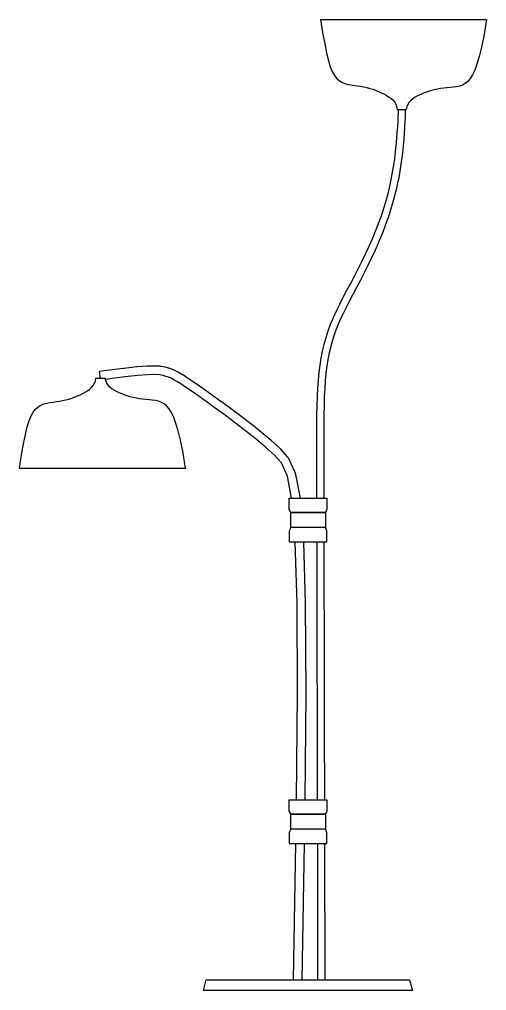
# Model space of a CAD drawing. Extents: x 1527 to 1615, y -211 to -28.
import ezdxf

# ---------------------------------------------------------------- set-up
doc = ezdxf.new("R2010")
doc.units = 0
doc.layers.get('0').update_dxf_attribs({"linetype": 'CONTINUOUS'})

# ---------------------------------------------------------------- blocks, each defined once
blk = doc.blocks.new('A$C48C76EFE')
for p, q in [((-50.45, 166.31), (-19.18, 166.31)), ((-92.13, 100.02), (-91.95, 98.81)), ((-107.15, 81.87), (-75.88, 81.87))]:
    blk.add_line(p, q)
for points in [[(-50.45, 166.31), (-50.05, 163.82), (-49.67, 161.73), (-49.32, 159.98), (-48.97, 158.55), (-48.61, 157.4), (-48.24, 156.48), (-47.84, 155.76), (-47.41, 155.21), (-46.94, 154.79), (-46.42, 154.47), (-45.88, 154.24), (-45.31, 154.08), (-44.72, 153.96), (-44.12, 153.88), (-43.52, 153.81), (-42.91, 153.73), (-42.32, 153.62), (-41.74, 153.49), (-41.17, 153.33), (-40.61, 153.15), (-40.07, 152.96), (-39.54, 152.74), (-39.03, 152.51), (-38.54, 152.28), (-38.06, 152.03), (-37.62, 151.76), (-37.21, 151.47), (-36.85, 151.14), (-36.54, 150.78), (-36.3, 150.36), (-36.13, 149.9), (-36.04, 149.37)], [(-19.18, 166.31), (-19.67, 163.13), (-20.14, 161.05), (-20.57, 159.32), (-20.99, 157.91), (-21.4, 156.77), (-21.81, 155.87), (-22.24, 155.18), (-22.69, 154.64), (-23.19, 154.24), (-23.71, 153.95), (-24.27, 153.75), (-24.85, 153.61), (-25.44, 153.52), (-26.04, 153.47), (-26.65, 153.42), (-27.25, 153.37), (-27.85, 153.29), (-28.44, 153.18), (-29.02, 153.05), (-29.58, 152.9), (-30.13, 152.73), (-30.67, 152.54), (-31.19, 152.34), (-31.69, 152.12), (-32.18, 151.89), (-32.63, 151.64), (-33.06, 151.37), (-33.43, 151.06), (-33.76, 150.71), (-34.02, 150.31), (-34.21, 149.85), (-34.31, 149.37)], [(-35.85, 149.37), (-35.86, 148.75), (-35.88, 147.98), (-35.92, 147.1), (-35.97, 146.1), (-36.05, 145.02), (-36.14, 143.86), (-36.25, 142.65), (-36.38, 141.4), (-36.54, 140.13), (-36.72, 138.84), (-36.94, 137.53), (-37.18, 136.2), (-37.47, 134.85), (-37.8, 133.48), (-38.17, 132.1), (-38.59, 130.7), (-39.06, 129.28), (-39.58, 127.85), (-40.14, 126.41), (-40.74, 124.97), (-41.37, 123.54), (-42.03, 122.11), (-42.71, 120.7), (-43.41, 119.31), (-44.12, 117.94), (-44.83, 116.59), (-45.53, 115.27), (-46.22, 113.96), (-46.88, 112.67), (-47.5, 111.39), (-48.08, 110.13), (-48.61, 108.87), (-49.08, 107.63), (-49.48, 106.38), (-49.83, 105.12), (-50.13, 103.85), (-50.39, 102.55), (-50.6, 101.22), (-50.77, 99.84), (-50.9, 98.42), (-51.01, 96.93), (-51.09, 95.36), (-51.14, 93.67), (-51.18, 91.85), (-51.2, 89.86), (-51.2, 87.68), (-51.2, 85.29), (-51.2, 82.66), (-51.19, 79.63), (-51.18, 76.18)], [(-36.04, 149.37), (-34.31, 149.37)], [(-107.15, 81.87), (-106.75, 84.35), (-106.38, 86.45), (-106.02, 88.19), (-105.67, 89.62), (-105.31, 90.78), (-104.94, 91.69), (-104.55, 92.41), (-104.11, 92.96), (-103.64, 93.39), (-103.13, 93.7), (-102.58, 93.93), (-102.01, 94.09), (-101.42, 94.21), (-100.82, 94.29), (-100.22, 94.36), (-99.62, 94.45), (-99.02, 94.55), (-98.44, 94.69), (-97.87, 94.84), (-97.31, 95.02), (-96.77, 95.22), (-96.24, 95.43), (-95.73, 95.66), (-95.24, 95.9), (-94.77, 96.15), (-94.32, 96.41), (-93.91, 96.71), (-93.55, 97.03), (-93.24, 97.4), (-93, 97.81), (-92.83, 98.28), (-92.74, 98.81)], [(-92.74, 98.81), (-91.01, 98.81)], [(-75.88, 81.87), (-76.37, 85.05), (-76.84, 87.12), (-77.27, 88.85), (-77.69, 90.26), (-78.1, 91.4), (-78.51, 92.3), (-78.94, 93), (-79.4, 93.53), (-79.89, 93.93), (-80.42, 94.22), (-80.97, 94.43), (-81.55, 94.56), (-82.14, 94.65), (-82.75, 94.71), (-83.35, 94.75), (-83.96, 94.81), (-84.55, 94.89), (-85.14, 94.99), (-85.72, 95.12), (-86.28, 95.27), (-86.84, 95.44), (-87.37, 95.63), (-87.89, 95.84), (-88.4, 96.05), (-88.88, 96.28), (-89.34, 96.53), (-89.76, 96.8), (-90.14, 97.11), (-90.46, 97.46), (-90.72, 97.86), (-90.91, 98.32), (-91.01, 98.81)], [(-55.91, 76.18), (-56.7, 80.33), (-57.83, 82.83), (-59.2, 84.37), (-60.81, 85.81), (-62.6, 87.31), (-64.5, 88.83), (-66.45, 90.34), (-68.4, 91.79), (-70.27, 93.16), (-72.01, 94.4), (-73.54, 95.49), (-74.83, 96.38), (-75.89, 97.11), (-76.76, 97.69), (-77.48, 98.14), (-78.08, 98.48), (-78.6, 98.75), (-79.08, 98.95), (-79.56, 99.12), (-80.07, 99.27), (-80.74, 99.38), (-81.68, 99.44), (-83.01, 99.41), (-84.85, 99.28), (-87.32, 99.02), (-90.55, 98.6), (-90.96, 98.54)], [(-54.99, 19.4), (-54.81, 39.4), (-54.88, 56.39), (-55.22, 67.95)], [(-51.17, 67.95), (-51.15, 61.16), (-51.13, 49.27), (-51.09, 33.22), (-51.07, 19.4)], [(-49.81, 67.95), (-49.8, 61.18), (-49.78, 49.29), (-49.74, 33.24), (-49.71, 19.4)], [(-55.52, -14.48), (-55.1, 11.17)], [(-51.05, 11.17), (-51, -14.48)], [(-49.7, 11.17), (-49.64, -14.46)]]:
    blk.add_lwpolyline(points)
for points in [[(-34.5, 149.37), (-34.51, 148.75, -0.004248), (-34.51, 148.72), (-34.53, 147.96, -0.00344), (-34.53, 147.93), (-34.57, 147.05, -0.003115), (-34.57, 147.03), (-34.62, 146.03, -0.003035), (-34.63, 146.01), (-34.7, 144.93, -0.00311), (-34.7, 144.91), (-34.79, 143.75, -0.003302), (-34.79, 143.73), (-34.9, 142.52, -0.003604), (-34.91, 142.49), (-35.04, 141.25, -0.004037), (-35.04, 141.22), (-35.2, 139.95, -0.004591), (-35.2, 139.92), (-35.39, 138.63, -0.005135), (-35.39, 138.59), (-35.61, 137.28, -0.005644), (-35.61, 137.25), (-35.86, 135.92, -0.006116), (-35.87, 135.88), (-36.15, 134.53, -0.00655), (-36.16, 134.49), (-36.49, 133.12, -0.006945), (-36.5, 133.08), (-36.87, 131.69, -0.007297), (-36.88, 131.65), (-37.31, 130.25, -0.007415), (-37.32, 130.2), (-37.79, 128.78, -0.006791), (-37.81, 128.74), (-38.33, 127.31, -0.006085), (-38.34, 127.27), (-38.9, 125.84, -0.005479), (-38.92, 125.8), (-39.52, 124.36, -0.004956), (-39.53, 124.34), (-40.16, 122.9, -0.004503), (-40.17, 122.87), (-40.83, 121.45, -0.004109), (-40.84, 121.42), (-41.52, 120.01, -0.003764), (-41.53, 119.99), (-42.23, 118.6, -0.003271), (-42.24, 118.58), (-42.95, 117.21, -0.00202), (-42.95, 117.2), (-43.66, 115.85, -0.000537), (-43.67, 115.85), (-44.37, 114.53), (-45.05, 113.23), (-45.7, 111.96), (-46.31, 110.71), (-46.87, 109.49), (-47.37, 108.29), (-47.82, 107.11), (-48.2, 105.92), (-48.53, 104.73), (-48.82, 103.53), (-49.06, 102.29), (-49.26, 101.01), (-49.42, 99.68), (-49.56, 98.3), (-49.66, 96.85), (-49.74, 95.31), (-49.79, 93.64), (-49.82, 91.84), (-49.84, 89.87), (-49.85, 87.7), (-49.85, 85.31), (-49.84, 82.68), (-49.84, 79.65), (-49.83, 76.18)], [(-54.25, 76.18), (-55.1, 80.64, 0.058259), (-55.22, 81), (-56.34, 83.5, 0.077124), (-56.62, 83.92), (-57.99, 85.45, 0.027134), (-58.11, 85.58), (-59.72, 87.02, 0.008344), (-59.76, 87.06), (-61.55, 88.56, 0.006053), (-61.58, 88.58), (-63.48, 90.1, 0.004567), (-63.51, 90.12), (-65.46, 91.63, 0.003544), (-65.48, 91.64), (-67.42, 93.09, 0.002797), (-67.44, 93.11), (-69.31, 94.47, 0.002217), (-69.32, 94.48), (-71.06, 95.72, 0.001723), (-71.07, 95.73), (-72.6, 96.81, 0.001467), (-72.61, 96.82), (-73.9, 97.72, 0.002298), (-73.91, 97.73), (-74.97, 98.45, 0.003907), (-74.99, 98.47), (-75.86, 99.04, 0.006291), (-75.9, 99.07), (-76.62, 99.52, 0.009523), (-76.67, 99.55), (-77.27, 99.89, 0.013153), (-77.35, 99.93), (-77.87, 100.2, 0.015707), (-77.96, 100.24), (-78.44, 100.45, 0.015082), (-78.53, 100.48), (-79, 100.65, 0.015966), (-79.1, 100.68), (-79.62, 100.83, 0.028312), (-79.8, 100.88), (-80.47, 100.99, 0.02764), (-80.64, 101.01), (-81.58, 101.06, 0.019689), (-81.71, 101.07), (-83.04, 101.04, 0.012795), (-83.12, 101.03), (-84.97, 100.9, 0.008278), (-85.02, 100.9), (-87.49, 100.63, 0.005488), (-87.53, 100.63), (-90.76, 100.22, 0.003755), (-90.78, 100.21), (-92.13, 100.02)], [(-53.36, 19.4), (-53.18, 39.38, 0.003275), (-53.18, 39.4), (-53.25, 56.4, 0.006247), (-53.25, 56.44), (-53.59, 67.95, 0.012674)], [(-53.89, -14.51), (-53.47, 11.17, 0.00179)]]:
    blk.add_lwpolyline(points, format="xyb")
for points in [[(-56.34, 76.18), (-49.25, 76.18), (-49.25, 74.1), (-49.53, 73.47), (-56.06, 73.47), (-56.34, 74.07)], [(-56.06, 73.47), (-49.53, 73.47), (-49.53, 70.66), (-56.06, 70.66)], [(-56.34, 67.95), (-49.25, 67.95), (-49.25, 70.03), (-49.53, 70.66), (-56.06, 70.66), (-56.34, 70.06)], [(-56.34, 19.4), (-49.25, 19.4), (-49.25, 17.31), (-49.53, 16.69), (-56.06, 16.69), (-56.34, 17.29)], [(-56.06, 16.69), (-49.53, 16.69), (-49.53, 13.87), (-56.06, 13.87)], [(-56.34, 11.17), (-49.25, 11.17), (-49.25, 13.25), (-49.53, 13.87), (-56.06, 13.87), (-56.34, 13.28)], [(-72.51, -16.48), (-71.97, -14.48), (-33.69, -14.48), (-33.14, -16.48)]]:
    blk.add_lwpolyline(points, close=True)

msp = doc.modelspace()

# ---------------------------------------------------------------- block references
msp.add_blockref('A$C48C76EFE', (1634.23, -194.6))

doc.saveas('drawing.dxf')
